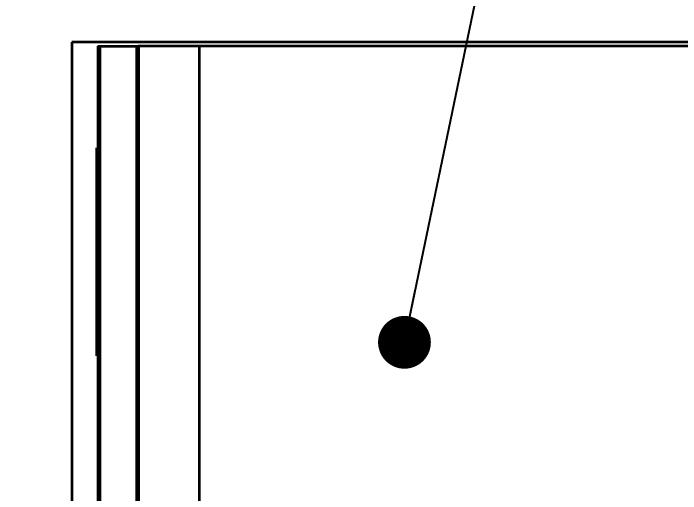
# Model space of a CAD drawing. Header units: millimetres. Extents: x 0 to 420, y 0 to 297.
# Drawn here: x 204.57 to 217.41, y 181.97 to 191.21 of the extents above; entities that cross this region are included whole.
import ezdxf

# ---------------------------------------------------------------- set-up
doc = ezdxf.new("R2010")
doc.units = ezdxf.units.MM
doc.layers.add('尺寸线层', color=150, linetype='Continuous')
doc.styles.add('SLDTEXTSTYLE2', font='TXT', dxfattribs={"width": 0.7})
doc.dimstyles.new('SLDDIMSTYLE0', dxfattribs={"dimtxt": 3.5, "dimasz": 3.302, "dimexe": 0, "dimexo": 0.0625, "dimgap": 0.875, "dimtad": 1, "dimdec": 1, "dimlfac": 100, "dimrnd": 1e-09, "dimzin": 12, "dimdsep": 46, "dimtxsty": 'SLDTEXTSTYLE2', "dimsah": 1, "dimcen": 0.09, "dimadec": 0, "dimazin": 3, "dimtfac": 1, "dimtdec": 3, "dimtofl": 0, "dimtmove": 0, "dimatfit": 3, "dimfxl": 0, "dimfrac": 2, "dimtolj": 1, "dimtzin": 12, "dimarcsym": 0})
doc.dimstyles.new('SLDDIMSTYLE1', dxfattribs={"dimtxt": 0.18, "dimasz": 1.016, "dimexe": 0, "dimexo": 0.0625, "dimgap": 0, "dimtad": 0, "dimtih": 1, "dimtoh": 1, "dimdec": 0, "dimrnd": 1e-09, "dimzin": 0, "dimdsep": 46, "dimtxsty": 'Standard', "dimblk1": 'DOT', "dimblk2": 'DOT', "dimsah": 1, "dimcen": 0.09, "dimadec": 0, "dimazin": 0, "dimtfac": 1.016, "dimtdec": 0, "dimtofl": 0, "dimtmove": 0, "dimatfit": 3, "dimldrblk": 'DOT', "dimfxl": 0, "dimfrac": 2, "dimtolj": 1, "dimtzin": 0, "dimarcsym": 0})

# ---------------------------------------------------------------- blocks, each defined once
blk = doc.blocks.new('_D_6')
at = {"layer": '尺寸线层'}
for p, q in [((91.215, 164.917), (91.215, 234.192)), ((321.315, 165.187), (321.315, 234.192)), ((321.315, 233.192), (91.215, 233.192))]:
    blk.add_line(p, q, dxfattribs=at)
for points in [[(91.215, 233.192), (94.517, 232.684), (94.517, 233.7)], [(321.315, 233.192), (318.013, 233.7), (318.013, 232.684)]]:
    blk.add_solid(points, dxfattribs=at)
at = {"layer": '尺寸线层', "insert": (205.173, 237.704), "char_height": 3.5, "attachment_point": 1, "style": 'SLDTEXTSTYLE2'}
blk.add_mtext('23010', dxfattribs=at)
blk = doc.blocks.new('_D_7')
at = {"layer": '尺寸线层'}
for p, q in [((70.597, 160.402), (70.597, 246.192)), ((332.816, 175.117), (332.816, 246.192)), ((332.816, 245.192), (70.597, 245.192))]:
    blk.add_line(p, q, dxfattribs=at)
for points in [[(70.597, 245.192), (73.899, 244.684), (73.899, 245.7)], [(332.816, 245.192), (329.514, 245.7), (329.514, 244.684)]]:
    blk.add_solid(points, dxfattribs=at)
at = {"layer": '尺寸线层', "insert": (202.876, 249.704), "char_height": 3.5, "attachment_point": 1, "style": 'SLDTEXTSTYLE2'}
blk.add_mtext('26221.85', dxfattribs=at)
blk = doc.blocks.new('_Dot')
at = {"color": 0, "linetype": 'ByBlock', "lineweight": -2}
blk.add_line((-0.5, 0), (-1, 0), dxfattribs=at)
at = {"color": 0, "linetype": 'ByBlock', "const_width": 0.5}
blk.add_lwpolyline([(-0.25, 0, 1), (0.25, 0, 1)], format="xyb", close=True, dxfattribs=at)

msp = doc.modelspace()

# ---------------------------------------------------------------- linework, layer by layer
at = {"color": 7, "linetype": 'Continuous', "lineweight": 35}
for p, q in [((205.697, 190.6622), (205.697, 178.0242)), ((219.697, 190.6622), (205.697, 190.6622)), ((206.197, 190.5822), (206.197, 175.0722)), ((206.197, 190.5822), (206.237, 190.5822)), ((206.237, 190.5822), (206.237, 175.0722)), ((206.237, 190.5822), (206.937, 190.5822)), ((206.937, 190.5822), (206.977, 190.5822)), ((206.937, 190.5822), (206.937, 175.2829)), ((206.977, 190.5822), (206.977, 175.211)), ((208.147, 190.5822), (206.977, 190.5822)), ((208.147, 190.5822), (208.147, 175.0722)), ((218.997, 190.5822), (208.147, 190.5822)), ((206.177, 184.6272), (206.177, 188.6272)), ((206.177, 188.6272), (206.197, 188.6272)), ((206.177, 188.0526), (206.1758, 188.0526)), ((206.1758, 187.3764), (206.177, 187.3764)), ((206.1758, 187.0275), (206.177, 187.0275)), ((206.177, 186.8863), (206.1758, 186.8863)), ((206.177, 186.3276), (206.1758, 186.3276)), ((206.177, 186.3273), (206.1758, 186.3273)), ((206.1758, 186.1524), (206.177, 186.1524)), ((206.177, 184.6272), (206.197, 184.6272))]:
    msp.add_line(p, q, dxfattribs=at)

# ---------------------------------------------------------------- dimensions: what is measured, and where the dimension line sits
at = {"layer": '尺寸线层'}
for base, p1, p2, picture, middle in [((70.597, 245.1922), (332.8156, 175.1167), (70.597, 160.4022), '_D_7', (209.0129, 245.1922)), ((91.2154, 233.1922), (321.3154, 165.1871), (91.2154, 164.9172), '_D_6', (209.0129, 233.1922))]:
    dim = msp.add_linear_dim(base=base, p1=p1, p2=p2, angle=0, dimstyle='SLDDIMSTYLE0', dxfattribs=at)
    dim.commit()
    dim.dimension.update_dxf_attribs({"geometry": picture, "text_midpoint": middle, "dimtype": 160})

# ---------------------------------------------------------------- leaders
msp.add_leader([(212.0964, 184.8843), (216.8469, 207.7449)], dimstyle='SLDDIMSTYLE1', dxfattribs=at)

doc.saveas('drawing.dxf')
